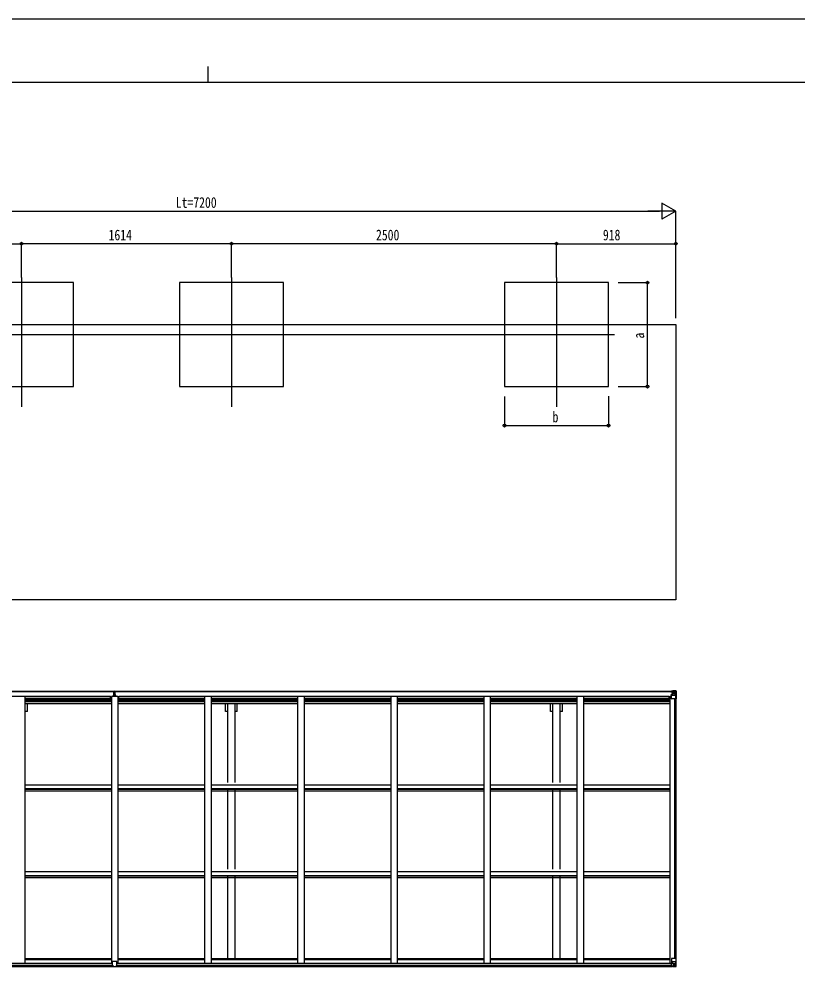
# Model space of a CAD drawing. Units: millimetres, scale not verified. Extents: x -10512 to 10512, y -7425 to 7425.
# Drawn here: x -1462 to 4525, y 12 to 7425 of the extents above; entities that cross this region are included whole.
import ezdxf
from ezdxf.enums import TextEntityAlignment as Align

# ---------------------------------------------------------------- set-up
doc = ezdxf.new("R2010")
doc.units = ezdxf.units.MM
doc.header["$LTSCALE"] = 30
for name, color, linetype in [('0-3_YKK_12', 2, 'Continuous'), ('0-4_YKK_13', 4, 'Continuous'), ('0-5_YKK_A1', 4, 'Continuous'), ('0-6_YKK_D', 6, 'Continuous'), ('0-7_YKK_ZWAK', 7, 'Continuous')]:
    doc.layers.add(name, color=color, linetype=linetype)
doc.styles.add('ＭＳ ゴシック', font='')
doc.styles.get('ＭＳ ゴシック').set_extended_font_data('MS Gothic')

msp = doc.modelspace()

# ---------------------------------------------------------------- linework, layer by layer
at = {"layer": '0-3_YKK_12'}
for p, q in [((-1444.45, 5438.46), (-1444.45, 4443.29)), ((169.55, 5438.46), (169.55, 4443.29)), ((2669.55, 5438.46), (2669.55, 4443.29)), ((-3321.89, 4998.37), (3115.69, 4998.37))]:
    msp.add_line(p, q, dxfattribs=at)
at = {"layer": '0-4_YKK_13'}
for p, q in [((-737.7, 2224.99), (-730.7, 2225.05)), ((-735.7, 2256.05), (-730.86, 2256.35)), ((-735.7, 2253.05), (-735.7, 2256.05)), ((-730.7, 2253.36), (-735.7, 2253.05)), ((-735.7, 2251.55), (-735.7, 2253.05)), ((-734.7, 2250.55), (-730.7, 2250.55)), ((-734.7, 2248.72), (-734.7, 2250.55)), ((-734.7, 2248.72), (-730.7, 2248.65)), ((-734.7, 2245.12), (-734.7, 2248.72)), ((-734.7, 2245.12), (-730.7, 2245.06)), ((-734.7, 2236.89), (-734.7, 2245.12)), ((-734.7, 2236.89), (-730.7, 2236.85)), ((-734.7, 2225.02), (-734.7, 2236.89)), ((-730.86, 2256.35), (-729.2, 2256.45)), ((-729.2, 2253.45), (-730.7, 2253.35)), ((-730.7, 2250.55), (-730.7, 2253.35)), ((-730.7, 2250.55), (-730.7, 2239.84)), ((-730.7, 2239.84), (-727.7, 2239.84)), ((-730.7, 2232.77), (-730.7, 2239.84)), ((-730.7, 2232.77), (-727.7, 2232.77)), ((-730.7, 2223.13), (-730.7, 2232.77)), ((-729.2, 2256.45), (-729.2, 2253.45)), ((-722.7, 2253.05), (-729.2, 2253.45)), ((-727.7, 2250.55), (-723.7, 2250.55)), ((-727.7, 2250.55), (-727.7, 2239.84)), ((-727.7, 2248.65), (-723.7, 2248.65)), ((-727.7, 2232.77), (-727.7, 2239.84)), ((-727.7, 2223.13), (-727.7, 2232.77)), ((-720.7, 2224.49), (-727.7, 2224.55)), ((-723.7, 2248.65), (-723.7, 2250.55)), ((-723.7, 2225.02), (-723.7, 2236.85)), ((-722.7, 2251.55), (-722.7, 2253.05)), ((-720.7, 2223.62), (-720.7, 2224.49)), ((3549.55, 2252.77), (3549.55, 2253.69)), ((3550.55, 2252.77), (3549.55, 2252.77)), ((3549.55, 2252.77), (3549.55, 2251.2)), ((3549.55, 2251.09), (3549.55, 2251.2)), ((3550.55, 2253.69), (3550.55, 2252.77)), ((3555.55, 2252.77), (3550.55, 2252.77)), ((3551.05, 2229.94), (3552.05, 2229.95)), ((3551.05, 2213.72), (3551.05, 2229.94)), ((3552.05, 2228.21), (3551.05, 2228.22)), ((3556.1, 2229.98), (3552.05, 2229.95)), ((3555.75, 2256.27), (3554.06, 2255.84)), ((3555.55, 2251.16), (3555.55, 2252.77)), ((3555.55, 2251.16), (3565.55, 2251.07)), ((3555.55, 2196.07), (3555.55, 2229.17)), ((3555.75, 2256.27), (3556.05, 2256.27)), ((3556.05, 2256.27), (3556.05, 2255.84)), ((3566.72, 2231.71), (3556.38, 2230.06)), ((3556.38, 2229.43), (3566.72, 2231.08)), ((3556.38, 2230.06), (3556.38, 2229.43)), ((3557.55, 2253.03), (3565.55, 2253.03)), ((3557.55, 2253), (3565.55, 2253)), ((3561.05, 2258.47), (3567.55, 2258.07)), ((3561.05, 2257.58), (3561.05, 2258.47)), ((3567.55, 2257.18), (3561.05, 2257.58)), ((3561.05, 2257.07), (3561.05, 2257.58)), ((3561.05, 2257.07), (3561.05, 2256.66)), ((3561.05, 2256.66), (3566.05, 2256.57)), ((3561.05, 2256.66), (3561.05, 2255.84)), ((3562.05, 2230.97), (3562.05, 2250.93)), ((3565.94, 2250.7), (3562.05, 2250.7)), ((3562.05, 2247.07), (3566.05, 2247.07)), ((3562.05, 2238.87), (3566.05, 2238.87)), ((3565.55, 2253.03), (3565.55, 2251.07)), ((3565.55, 2252), (3566.05, 2252)), ((3565.56, 2251.07), (3565.55, 2251.07)), ((3565.56, 2250.91), (3565.56, 2251.07)), ((3566.05, 2252.36), (3567.55, 2252.36)), ((3566.05, 2248.83), (3567.55, 2248.83)), ((3566.05, 2235.27), (3567.55, 2235.27)), ((3566.72, 2231.08), (3566.72, 2231.71)), ((3567.55, 2231.97), (3567.55, 2258.07)), ((3567.55, 2257.95), (3579.55, 2257.17)), ((3568.55, 2248.83), (3567.55, 2248.83)), ((3579.55, 2248.83), (3567.55, 2248.83)), ((3579.55, 2235.27), (3567.55, 2235.27)), ((3574.07, 2241.63), (3574.07, 2240.67)), ((3581.88, 2248.77), (3579.55, 2248.83)), ((3579.55, 2235.27), (3581.88, 2235.3)), ((3579.55, 2235.27), (3579.55, 2235.27)), ((3579.64, 2257.16), (3587.57, 2256.69)), ((3581.88, 2235.3), (3581.88, 2248.77)), ((3586.16, 2221.95), (3582.02, 2234.04)), ((3582.74, 2252.28), (3585.47, 2255.95)), ((3586.71, 2255.72), (3586.71, 2255.65)), ((3586.71, 2195.07), (3586.71, 2255.65)), ((3588.61, 2256.78), (3588.61, 2256.78)), ((3588.61, 2256.74), (3588.61, 2256.77)), ((3589.55, 2255.78), (3589.55, 2255.74)), ((-737.7, 2223.62), (-730.7, 2223.55)), ((-737.7, 2213.72), (-737.7, 2223.12)), ((-730.7, 2223.13), (-727.7, 2223.13)), ((-730.7, 2216.05), (-730.7, 2223.13)), ((-730.7, 2216.05), (-727.7, 2216.05)), ((-730.7, 2216.05), (-730.7, 2213.72)), ((-727.7, 2216.05), (-727.7, 2223.13)), ((-727.7, 2216.05), (-727.7, 2213.72)), ((-720.7, 2213.72), (-720.7, 2223.12)), ((3551.05, 2218.07), (3555.55, 2218.07)), ((3579.55, 2221.74), (3555.55, 2221.74)), ((3586.71, 2195.07), (3556.55, 2195.07)), ((3586.16, 2221.95), (3579.55, 2221.74)), ((-744.95, 141.16), (-744.95, 173.48)), ((-712.95, 174.48), (-743.95, 174.48)), ((-711.95, 141.16), (-711.95, 173.48)), ((3551.05, 161.93), (3551.05, 141.78)), ((3561.05, 162.88), (3552.05, 162.84)), ((3555.55, 198.09), (3555.55, 164.99)), ((3579.55, 172.42), (3555.55, 172.42)), ((3556.38, 164.73), (3566.72, 163.08)), ((3556.38, 164.1), (3556.38, 164.73)), ((3564.03, 162.88), (3556.38, 164.1)), ((3589.55, 199.09), (3556.55, 199.09)), ((3567.55, 162.88), (3561.05, 162.88)), ((3566.72, 163.08), (3566.72, 162.88)), ((3567.55, 162.88), (3567.55, 136.09)), ((3567.55, 158.89), (3579.55, 158.89)), ((3575.03, 152.53), (3575.03, 153.49)), ((3586.16, 172.21), (3579.55, 172.42)), ((3579.55, 158.89), (3579.55, 158.89)), ((3579.55, 158.89), (3581.88, 158.86)), ((3581.88, 158.86), (3581.88, 145.39)), ((3586.16, 172.21), (3582.02, 160.12)), ((3586.71, 199.09), (3586.71, 138.51)), ((3589.55, 138.38), (3589.55, 199.09)), ((-744.95, 141.16), (-744.95, 141.12)), ((-734.95, 140.39), (-743.95, 140.45)), ((-721.95, 140.39), (-712.95, 140.45)), ((-711.95, 141.16), (-711.95, 141.12)), ((3552.05, 141.07), (3561.05, 141.01)), ((3561.05, 135.69), (3561.05, 141.64)), ((3579.55, 145.33), (3567.55, 145.33)), ((3567.55, 136.21), (3579.55, 136.99)), ((3581.88, 145.39), (3579.55, 145.33)), ((3579.64, 136.99), (3587.56, 137.47)), ((3582.74, 141.88), (3585.47, 138.21)), ((3586.7, 138.44), (3586.71, 138.51)), ((3588.61, 137.42), (3588.61, 137.38))]:
    msp.add_line(p, q, dxfattribs=at)
for points in [[(-730.7, 2224.55), (-737.7, 2224.49), (-737.7, 2224.99)], [(-730.7, 2223.05), (-737.7, 2223.12), (-737.7, 2223.62), (-737.7, 2224.49)], [(-729.2, 2256.45), (-722.7, 2256.05), (-722.7, 2253.05)], [(-727.7, 2245.06), (-723.7, 2245.06), (-723.7, 2248.65)], [(-727.7, 2236.85), (-723.7, 2236.85), (-723.7, 2245.06)], [(-727.7, 2225.05), (-720.7, 2224.99), (-720.7, 2224.49)], [(3555.55, 2251.16), (3555.55, 2251.15), (3549.55, 2251.2)], [(3550.55, 2251.04), (3565.55, 2250.91), (3565.56, 2250.91)], [(3552.05, 2229.95), (3552.05, 2228.21), (3555.55, 2228.19)], [(3565.55, 2252), (3557.55, 2252), (3557.55, 2253.69)], [(3561.05, 2257.07), (3566.05, 2257.07), (3566.05, 2231.6)], [(3588.61, 2256.78), (3579.55, 2257.33), (3567.55, 2258.07)], [(3573.11, 2243.55), (3572.15, 2243.55), (3572.15, 2242.59), (3573.11, 2242.59)], [(3575.03, 2244.51), (3575.03, 2245.47), (3574.07, 2245.47), (3574.07, 2244.51)], [(3574.07, 2240.67), (3575.03, 2240.67), (3575.03, 2241.63)], [(3575.99, 2242.59), (3576.95, 2242.59), (3576.95, 2243.55), (3575.99, 2243.55)], [(3589.55, 2255.74), (3589.55, 2195.07), (3586.71, 2195.07)], [(-727.7, 2223.55), (-720.7, 2223.62), (-720.7, 2223.12), (-727.7, 2223.05)], [(3573.11, 151.57), (3572.15, 151.57), (3572.15, 150.61), (3573.11, 150.61)], [(3575.03, 153.49), (3574.07, 153.49), (3574.07, 152.53)], [(3574.07, 149.65), (3574.07, 148.69), (3575.03, 148.69), (3575.03, 149.65)], [(3575.99, 150.61), (3576.95, 150.61), (3576.95, 151.57), (3575.99, 151.57)], [(-728.45, 134.96), (-734.95, 135.36), (-734.95, 140.39)], [(-728.45, 134.96), (-721.95, 135.36), (-721.95, 140.39)], [(3551.05, 141.78), (3551.06, 141.67), (3561.05, 141.64)], [(3588.61, 137.38), (3579.55, 136.83), (3561.05, 135.69)]]:
    msp.add_lwpolyline(points, dxfattribs=at)
for centre in [(3574.55, 2243.07), (3574.55, 151.09)]:
    msp.add_circle(centre, 5.3, dxfattribs=at)
for centre, radius, start, end in [((-734.7, 2251.55), 1, 180, 270), ((-723.7, 2251.55), 1, 270, 0), ((3550.41, 2258.73), 7.69, 263.56574, 271.03001), ((3556.49, 2229.13), 0.937, 96.73234, 177.67791), ((3556.49, 2228.49), 0.937, 96.73234, 177.67791), ((3565.55, 2253.53), 0.5, 270.00309, 0.00198), ((3565.55, 2253.5), 0.5, 269.99891, 359.99891), ((3565.55, 2250.57), 0.5, 359.95536, 89.47105), ((3565.54, 2250.4), 0.513, 358.95293, 88.11972), ((3566.61, 2232.64), 0.937, 276.73234, 357.67791), ((3566.61, 2232.01), 0.937, 276.73234, 357.67791), ((3573.11, 2244.51), 0.96, 270, 0), ((3573.11, 2241.63), 0.96, 0, 90), ((3575.99, 2244.51), 0.96, 180, 270), ((3575.99, 2241.63), 0.96, 90, 180), ((3585.42, 2255.78), 1.28, 357.54105, 48.82169), ((3587.4, 2269.39), 12.7, 264.89689, 270.75534), ((3588.55, 2255.78), 0.999, 0.04917, 86.5576), ((3588.55, 2255.78), 1, 359.99921, 86.49983), ((3588.55, 2255.74), 0.999, 0.04917, 86.5576), ((3556.55, 2196.07), 1, 180, 270), ((-743.95, 173.48), 1, 90, 180), ((-712.95, 173.48), 1, 0, 90), ((3556.55, 198.09), 1, 90, 180), ((3556.49, 165.67), 0.937, 182.32209, 263.26766), ((3556.49, 165.03), 0.937, 182.32209, 263.26766), ((3566.61, 162.15), 0.937, 50.93398, 83.26766), ((3573.11, 152.53), 0.96, 270, 0), ((3573.11, 149.65), 0.96, 0, 90), ((3575.99, 152.53), 0.96, 180, 270), ((3575.99, 149.65), 0.96, 90, 180), ((3585.42, 138.38), 1.28, 311.17831, 2.45895), ((3587.4, 124.77), 12.7, 89.24466, 95.10311), ((3588.55, 138.42), 0.999, 273.4424, 359.95083), ((3588.55, 138.38), 0.999, 273.4424, 359.95083), ((3588.55, 138.38), 1, 273.50017, 0.00079)]:
    msp.add_arc(centre, radius, start, end, dxfattribs=at)
for centre, major_axis, ratio, start_param, end_param in [((-730.67, 2253.36), (0.18, -2.99), 0.008711, 3.1415927, 4.7113235), ((-902.57, 2242.84), (171.87, 10.52), 0.017422, 6.2821194, 6.2831848), ((3661.3, 2248.83), (-81.75, 0), 0.061163, 6.2824128, 6.2831853), ((3584.75, 2248.69), (-0.03, 5), 0.573921, 0.7672717, 1.551125), ((3583.29, 2235.32), (0, 3), 0.468246, 1.5772882, 2.0127935), ((3586.42, 2253.76), (0.02, 3), 0.466854, 0.125683, 0.7596956), ((3586.61, 2256.86), (-2, 0.12), 0.060933, 2.0712557, 3.1453404), ((3387.61, 2269.09), (-201, 12.36), 0.060933, 3.1453404, 3.145839), ((3585.44, 2224.3), (-0.85, 2.32), 0.403757, 3.0087805, 3.9744392), ((3552.05, 161.94), (-1, -0.021), 0.906239, 4.6936843, 6.2644806), ((3583.29, 158.84), (0, -3), 0.468246, 4.2703918, 4.7058971), ((3585.44, 169.86), (-0.85, -2.32), 0.403757, 2.3087461, 3.2744049), ((-743.95, 141.16), (1, -0.012), 0.707053, 3.2044821, 4.7211143), ((-712.95, 141.16), (-1, -0.012), 0.707053, 1.562071, 3.0787032), ((3552.05, 141.77), (-1, 0.012), 0.707053, 0.1587743, 1.5795216), ((3661.3, 145.33), (-81.75, 0), 0.061163, 0, 0.0007725), ((3584.75, 145.47), (-0.03, -5), 0.573921, 4.7320603, 5.5159136), ((3586.42, 140.4), (0.02, -3), 0.466854, 5.5234897, 6.1575023), ((3586.61, 137.3), (-2, -0.12), 0.060933, 3.1378449, 4.2119296), ((3387.61, 125.07), (-201, -12.36), 0.060933, 3.1373463, 3.1378449)]:
    msp.add_ellipse(centre, major_axis=major_axis, ratio=ratio, start_param=start_param, end_param=end_param, dxfattribs=at)
at = {"layer": '0-5_YKK_A1'}
for p, q in [((-3612.45, 5076.17), (3587.55, 5076.17)), ((3587.55, 5076.17), (3587.55, 2958.17)), ((3587.55, 2958.17), (-3612.45, 2958.17)), ((-3590.95, 2255.84), (-735.7, 2255.84)), ((-3590.95, 2253.69), (-735.7, 2253.69)), ((-722.7, 2255.84), (3566.05, 2255.84)), ((-722.7, 2253.69), (3566.05, 2253.69)), ((-3559.95, 2215.55), (-760.95, 2215.55)), ((-1419.45, 2215.54), (-1419.45, 163.07)), ((-1419.45, 2200.04), (-753.45, 2200.04)), ((-1419.45, 2191.64), (-753.45, 2191.64)), ((-1419.45, 2183.44), (-753.45, 2183.44)), ((-1419.45, 2179.52), (-753.45, 2179.52)), ((-1419.45, 2174.44), (-753.45, 2174.44)), ((-1419.45, 2161.43), (-753.45, 2161.43)), ((-1416.95, 1553.55), (-1416.95, 2156.11)), ((-1399.25, 2099.84), (-1399.25, 2156.11)), ((-760.95, 2200.04), (-760.95, 2215.55)), ((-753.45, 2213.72), (-753.45, 163.07)), ((-703.45, 2213.72), (-753.45, 2213.72)), ((-703.45, 2213.72), (-703.45, 163.07)), ((-703.45, 2200.04), (-37.45, 2200.04)), ((-703.45, 2191.64), (-37.45, 2191.64)), ((-703.45, 2183.44), (-37.45, 2183.44)), ((-703.45, 2179.52), (-37.45, 2179.52)), ((-703.45, 2174.44), (-37.45, 2174.44)), ((-703.45, 2161.43), (-37.45, 2161.43)), ((-695.95, 2200.04), (-695.95, 2215.55)), ((-695.95, 2215.55), (3535.05, 2215.55)), ((-37.45, 2215.54), (-37.45, 163.07)), ((12.55, 2215.54), (12.55, 163.07)), ((12.55, 2200.04), (678.55, 2200.04)), ((12.55, 2191.64), (678.55, 2191.64)), ((12.55, 2183.44), (678.55, 2183.44)), ((12.55, 2179.52), (678.55, 2179.52)), ((12.55, 2174.44), (678.55, 2174.44)), ((12.55, 2161.43), (678.55, 2161.43)), ((124.35, 2099.84), (124.35, 2156.11)), ((142.05, 1553.55), (142.05, 2156.11)), ((197.05, 1553.55), (197.05, 2156.11)), ((214.75, 2099.84), (214.75, 2156.11)), ((678.55, 2215.54), (678.55, 163.07)), ((728.55, 2215.54), (728.55, 163.07)), ((728.55, 2200.04), (1394.55, 2200.04)), ((728.55, 2191.64), (1394.55, 2191.64)), ((728.55, 2183.44), (1394.55, 2183.44)), ((728.55, 2179.52), (1394.55, 2179.52)), ((728.55, 2174.44), (1394.55, 2174.44)), ((728.55, 2161.43), (1394.55, 2161.43)), ((1394.55, 2215.54), (1394.55, 163.07)), ((1444.55, 2215.54), (1444.55, 163.07)), ((1444.55, 2200.04), (2110.55, 2200.04)), ((1444.55, 2191.64), (2110.55, 2191.64)), ((1444.55, 2183.44), (2110.55, 2183.44)), ((1444.55, 2179.52), (2110.55, 2179.52)), ((1444.55, 2174.44), (2110.55, 2174.44)), ((1444.55, 2161.43), (2110.55, 2161.43)), ((2110.55, 2215.54), (2110.55, 163.07)), ((2160.55, 2215.54), (2160.55, 163.07)), ((2160.55, 2200.04), (2826.55, 2200.04)), ((2160.55, 2191.64), (2826.55, 2191.64)), ((2160.55, 2183.44), (2826.55, 2183.44)), ((2160.55, 2179.52), (2826.55, 2179.52)), ((2160.55, 2174.44), (2826.55, 2174.44)), ((2160.55, 2161.43), (2826.55, 2161.43)), ((2624.35, 2099.84), (2624.35, 2156.11)), ((2642.05, 1553.55), (2642.05, 2156.11)), ((2697.05, 1553.55), (2697.05, 2156.11)), ((2714.75, 2099.84), (2714.75, 2156.11)), ((2826.55, 2215.54), (2826.55, 163.07)), ((2876.55, 2215.54), (2876.55, 163.07)), ((2876.55, 2200.04), (3542.55, 2200.04)), ((2876.55, 2191.64), (3542.55, 2191.64)), ((2876.55, 2183.44), (3542.55, 2183.44)), ((2876.55, 2179.52), (3542.55, 2179.52)), ((2876.55, 2174.44), (3542.55, 2174.44)), ((2876.55, 2161.43), (3542.55, 2161.43)), ((3535.05, 2200.04), (3535.05, 2215.55)), ((3542.55, 2213.72), (3542.55, 163.07)), ((3542.55, 2213.72), (3555.55, 2213.72)), ((3577.85, 2195.07), (3577.85, 199.09)), ((3587.55, 2195.07), (3587.55, 199.09)), ((-1399.25, 2099.84), (-1416.95, 2099.84)), ((142.05, 2099.84), (124.35, 2099.84)), ((214.75, 2099.84), (197.05, 2099.84)), ((2642.05, 2099.84), (2624.35, 2099.84)), ((2714.75, 2099.84), (2697.05, 2099.84)), ((-1419.42, 1534.78), (-753.45, 1534.78)), ((-1419.42, 1505.04), (-753.45, 1505.04)), ((-1419.42, 1500.49), (-753.45, 1500.49)), ((-1419.42, 1487.48), (-753.45, 1487.48)), ((-1416.95, 886.09), (-1416.95, 1501.92)), ((-703.42, 1534.78), (-37.45, 1534.78)), ((-703.42, 1505.04), (-37.45, 1505.04)), ((-703.42, 1500.49), (-37.45, 1500.49)), ((-703.42, 1487.48), (-37.45, 1487.48)), ((12.58, 1534.78), (678.55, 1534.78)), ((12.58, 1505.04), (678.55, 1505.04)), ((12.58, 1500.49), (678.55, 1500.49)), ((12.58, 1487.48), (678.55, 1487.48)), ((142.05, 886.09), (142.05, 1501.92)), ((197.05, 886.09), (197.05, 1501.92)), ((728.58, 1534.78), (1394.55, 1534.78)), ((728.58, 1505.04), (1394.55, 1505.04)), ((728.58, 1500.49), (1394.55, 1500.49)), ((728.58, 1487.48), (1394.55, 1487.48)), ((1444.55, 1534.78), (2110.55, 1534.78)), ((1444.55, 1505.04), (2110.55, 1505.04)), ((1444.55, 1500.49), (2110.55, 1500.49)), ((1444.55, 1487.48), (2110.55, 1487.48)), ((2160.55, 1534.78), (2826.55, 1534.78)), ((2160.55, 1505.04), (2826.55, 1505.04)), ((2160.55, 1500.49), (2826.55, 1500.49)), ((2160.55, 1487.48), (2826.55, 1487.48)), ((2642.05, 886.09), (2642.05, 1501.92)), ((2697.05, 886.09), (2697.05, 1501.92)), ((2876.58, 1534.78), (3542.55, 1534.78)), ((2876.58, 1505.04), (3542.55, 1505.04)), ((2876.58, 1500.49), (3542.55, 1500.49)), ((2876.58, 1487.48), (3542.55, 1487.48)), ((-1419.42, 867.78), (-753.45, 867.78)), ((-1419.42, 838.05), (-753.45, 838.05)), ((-1419.42, 833.5), (-753.45, 833.5)), ((-1419.42, 820.49), (-753.45, 820.49)), ((-1416.95, 199.24), (-1416.95, 838.9)), ((-703.42, 867.78), (-37.45, 867.78)), ((-703.42, 838.05), (-37.45, 838.05)), ((-703.42, 833.5), (-37.45, 833.5)), ((-703.42, 820.49), (-37.45, 820.49)), ((12.58, 867.78), (678.55, 867.78)), ((12.58, 838.05), (678.55, 838.05)), ((12.58, 833.5), (678.55, 833.5)), ((12.58, 820.49), (678.55, 820.49)), ((142.05, 199.24), (142.05, 838.9)), ((197.05, 199.24), (197.05, 838.9)), ((728.58, 867.78), (1394.55, 867.78)), ((728.58, 838.05), (1394.55, 838.05)), ((728.58, 833.5), (1394.55, 833.5)), ((728.58, 820.49), (1394.55, 820.49)), ((1444.55, 867.78), (2110.55, 867.78)), ((1444.55, 838.05), (2110.55, 838.05)), ((1444.55, 833.5), (2110.55, 833.5)), ((1444.55, 820.49), (2110.55, 820.49)), ((2160.55, 867.78), (2826.55, 867.78)), ((2160.55, 838.05), (2826.55, 838.05)), ((2160.55, 833.5), (2826.55, 833.5)), ((2160.55, 820.49), (2826.55, 820.49)), ((2642.05, 199.24), (2642.05, 838.9)), ((2697.05, 199.24), (2697.05, 838.9)), ((2876.58, 867.78), (3542.55, 867.78)), ((2876.58, 838.05), (3542.55, 838.05)), ((2876.58, 833.5), (3542.55, 833.5)), ((2876.58, 820.49), (3542.55, 820.49)), ((-3587.71, 163.07), (-744.95, 163.07)), ((-3575.95, 160.81), (-744.95, 160.81)), ((-1419.45, 199.24), (-753.45, 199.24)), ((-1419.45, 190.89), (-753.45, 190.89)), ((-711.95, 163.07), (3562.81, 163.07)), ((-711.95, 160.81), (3551.05, 160.81)), ((-703.45, 199.24), (-37.45, 199.24)), ((-703.45, 190.89), (-37.45, 190.89)), ((12.55, 199.24), (678.55, 199.24)), ((12.55, 190.89), (678.55, 190.89)), ((728.55, 199.24), (1394.55, 199.24)), ((728.55, 190.89), (1394.55, 190.89)), ((1444.55, 199.24), (2110.55, 199.24)), ((1444.55, 190.89), (2110.55, 190.89)), ((2160.55, 199.24), (2826.55, 199.24)), ((2160.55, 190.89), (2826.55, 190.89)), ((2876.55, 199.24), (3542.55, 199.24)), ((2876.55, 190.89), (3542.55, 190.89)), ((-3585.95, 137.29), (-734.95, 137.29)), ((-3575.95, 145.19), (-744.95, 145.19)), ((-721.95, 137.29), (3561.05, 137.29)), ((-711.95, 145.19), (3551.05, 145.19))]:
    msp.add_line(p, q, dxfattribs=at)
for points in [[(-1844.45, 4598.37), (-1044.45, 4598.37), (-1044.45, 5398.37), (-1844.45, 5398.37)], [(-230.45, 4598.37), (569.55, 4598.37), (569.55, 5398.37), (-230.45, 5398.37)], [(2269.55, 4598.37), (3069.55, 4598.37), (3069.55, 5398.37), (2269.55, 5398.37)]]:
    msp.add_lwpolyline(points, close=True, dxfattribs=at)
at = {"layer": '0-6_YKK_D'}
for p, q in [((3587.55, 5948.37), (3479.3, 6010.87)), ((3479.3, 6010.87), (3479.3, 5885.87)), ((-3487.45, 5948.37), (3462.55, 5948.37)), ((3587.55, 5948.37), (3371.04, 5948.37)), ((3587.55, 5948.37), (3479.3, 5885.87)), ((3587.55, 5126.17), (3587.55, 5949.37)), ((-2876.45, 5698.37), (-1444.45, 5698.37)), ((-1444.45, 5438.46), (-1444.45, 5699.37)), ((-1444.45, 5438.46), (-1444.45, 5699.37)), ((169.55, 5698.37), (-1444.45, 5698.37)), ((169.55, 5438.46), (169.55, 5699.37)), ((169.55, 5438.46), (169.55, 5699.37)), ((2669.55, 5698.37), (169.55, 5698.37)), ((2669.55, 5438.46), (2669.55, 5699.37)), ((2669.55, 5438.46), (2669.55, 5699.37)), ((2669.55, 5698.37), (3587.55, 5698.37)), ((3587.55, 5126.17), (3587.55, 5699.37)), ((3144.55, 5398.37), (3370.55, 5398.37)), ((3369.55, 4598.37), (3369.55, 5398.37)), ((3144.55, 4598.37), (3370.55, 4598.37)), ((2269.55, 4523.37), (2269.55, 4297.37)), ((3069.55, 4524.36), (3069.55, 4297.37)), ((2269.55, 4298.37), (3069.55, 4298.37))]:
    msp.add_line(p, q, dxfattribs=at)
for centre in [(-1444.45, 5698.37), (-1444.45, 5698.37), (169.55, 5698.37), (169.55, 5698.37), (2669.55, 5698.37), (2669.55, 5698.37), (3587.55, 5698.37), (3369.55, 5398.37), (3369.55, 4598.37), (2269.55, 4298.37), (3069.55, 4298.37)]:
    msp.add_circle(centre, 10.62, dxfattribs=at)
at = {"layer": '0-7_YKK_ZWAK'}
for p, q in [((-12.45, 7062.5), (-12.45, 6937.5)), ((9737.55, 6937.5), (-9762.45, 6937.5))]:
    msp.add_line(p, q, dxfattribs=at)
msp.add_lwpolyline([(-10512.5, -7425), (10512.5, -7425), (10512.5, 7425), (-10512.5, 7425)], close=True, dxfattribs=at)

# ---------------------------------------------------------------- texts
at = {"layer": '0-6_YKK_D', "style": 'ＭＳ ゴシック', "width": 0.8}
for s, p in [('Lt=7200', (-258.45, 5949.37)), ('1614', (-775.45, 5699.37)), ('2500', (1281.55, 5699.37)), ('918', (3026.55, 5699.37)), ('b', (2639.55, 4299.37))]:
    msp.add_text(s, height=82.48, dxfattribs=at).set_placement(p, align=Align.BOTTOM_LEFT)
msp.add_text('a', height=82.48, rotation=90, dxfattribs=at).set_placement((3368.55, 4968.37), align=Align.BOTTOM_LEFT)

doc.saveas('drawing.dxf')
